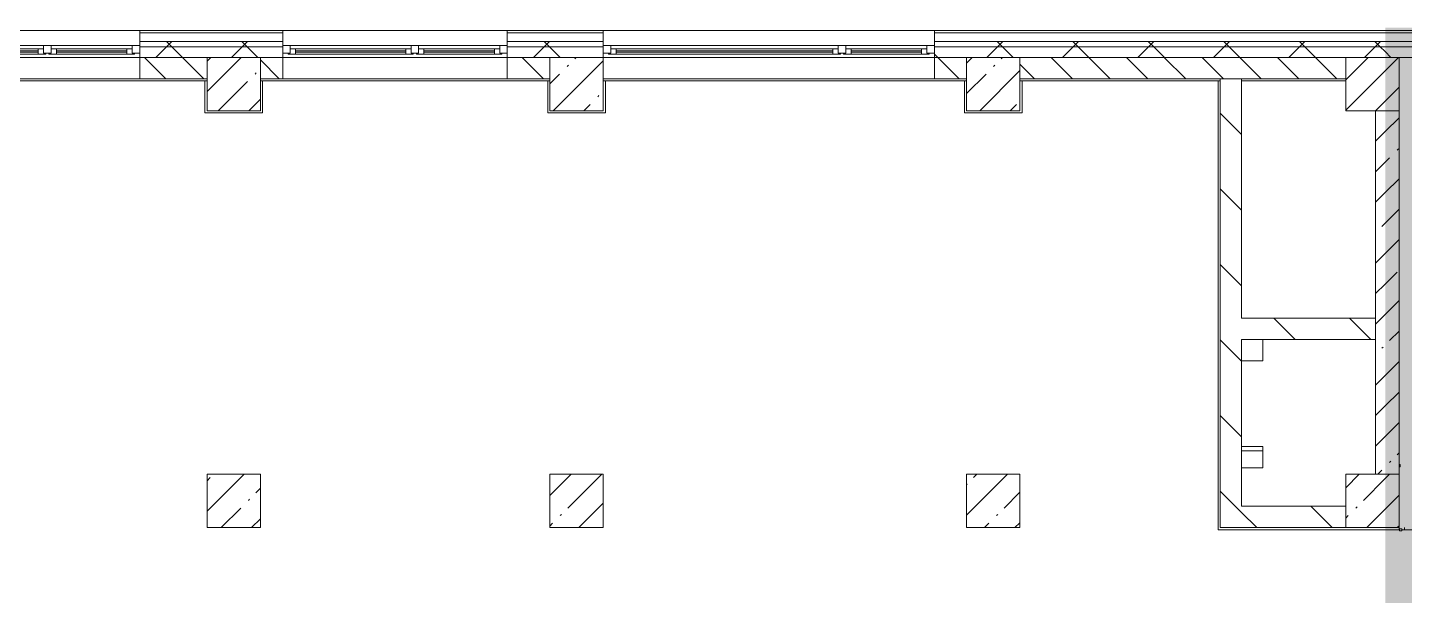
# Model space of a CAD drawing. Header units: millimetres. Extents: x 81469 to 279813, y -8553 to 29000.
# Drawn here: x 224663 to 237553, y 22066 to 27379 of the extents above; entities that cross this region are included whole.
import ezdxf

# ---------------------------------------------------------------- set-up
doc = ezdxf.new("R2010")
doc.units = ezdxf.units.MM
doc.linetypes.add('200_ШТРИХ__ш1_п0_6_', pattern=[800, 500, -300])
doc.layers.add('A-DETL-GENF-1', color=7, linetype='Continuous', lineweight=9, true_color=0xc0c0c0, transparency=0.4)
for name, color, linetype, lineweight in [('A-DETL-MBND-1', 7, '200_ШТРИХ__ш1_п0_6_', 9), ('A-GLAZ-3', 7, 'Continuous', 5), ('A-WALL', 7, 'Continuous', 9), ('A-WALL-4', 7, 'Continuous', 5), ('I-WALL-21', 7, 'Continuous', 5), ('S-COLS-1', 7, 'Continuous', 5)]:
    doc.layers.add(name, color=color, linetype=linetype, lineweight=lineweight)
for name, color, linetype, lineweight, true_color in [('A-FLOR-1', 7, 'Continuous', 5, 0xb7b7b7), ('A-FLOR-2', 7, 'Continuous', 5, 0xaaaaaa), ('A-WALL-5', 7, 'Continuous', 5, 0x737373), ('A-WALL-6', 7, 'Continuous', 9, 0x737373), ('I-WALL-22', 7, 'Continuous', 5, 0x737373), ('S-COLS-2', 7, 'Continuous', 5, 0x737373)]:
    doc.layers.add(name, color=color, linetype=linetype, lineweight=lineweight, true_color=true_color)
pattern_1 = [(45, (152802.76, 0), (-285.1231, 285.1231), []), (45, (153087.9, 0), (-285.1231, 285.1231), [504.031, -100.806, 16.764, -84.042])]
pattern_2 = [(45, (-84450, -22950), (-285.1231, 285.1231), []), (45, (-84164.88, -22950), (-285.1231, 285.1231), [504.031, -100.806, 16.764, -84.042])]
pattern_3 = [(45, (152802.76, 0), (-353.5534, 353.5534), []), (135, (152802.76, 0), (-353.5534, -353.5534), [])]
pattern_4 = [(135, (152802.76, 0), (-353.5534, -353.5534), [])]

# ---------------------------------------------------------------- blocks, each defined once
blk = doc.blocks.new('BSC_Колонна _Прямоугольная - 500х500-23287078-3_4_3_птичка')
at = {"layer": 'S-COLS-1'}
h = blk.add_hatch(dxfattribs=at)
h.set_pattern_fill('FP_65', color=256, style=0, pattern_type=2)
h.set_pattern_definition(pattern_2)
h.paths.add_polyline_path([(-250, -250), (120, -250), (120, 250), (-250, 250), (-250, -160)])
h = blk.add_hatch(dxfattribs=at)
h.set_pattern_fill('FP_65', color=256, style=0, pattern_type=2)
h.set_pattern_definition(pattern_2)
h.paths.add_polyline_path([(250, -250), (250, 250), (120, 250), (120, -250)])
for p, q in [((120, 250), (-250, 250)), ((-250, 250), (-250, -250)), ((-250, -250), (120, -250))]:
    blk.add_line(p, q, dxfattribs=at)
at = {"layer": 'S-COLS-2'}
for p, q in [((250, 250), (120, 250)), ((250, -250), (250, 250)), ((120, -250), (250, -250))]:
    blk.add_line(p, q, dxfattribs=at)
blk = doc.blocks.new('BSC_Колонна _Прямоугольная - 500х500-V119-3_4_3_птичка')
at = {"layer": 'S-COLS-1'}
h = blk.add_hatch(dxfattribs=at)
h.set_pattern_fill('FP_80', color=256, style=0, pattern_type=2)
h.set_pattern_definition([(45, (-77000, -22950), (-285.1231, 285.1231), []), (45, (-76714.88, -22950), (-285.1231, 285.1231), [504.031, -100.806, 16.764, -84.042])])
h.paths.add_polyline_path([(-250, -250), (250, -250), (250, 250), (-250, 250)])
for p, q in [((250, 250), (-250, 250)), ((-250, 250), (-250, -250)), ((250, -250), (250, 250)), ((-250, -250), (250, -250))]:
    blk.add_line(p, q, dxfattribs=at)
blk = doc.blocks.new('BSC_Колонна _Прямоугольная - 500х500-V120-3_4_3_птичка')
at = {"layer": 'S-COLS-1'}
h = blk.add_hatch(dxfattribs=at)
h.set_pattern_fill('FP_81', color=256, style=0, pattern_type=2)
h.set_pattern_definition([(45, (-73790, -22950), (-285.1231, 285.1231), []), (45, (-73504.88, -22950), (-285.1231, 285.1231), [504.031, -100.806, 16.764, -84.042])])
h.paths.add_polyline_path([(-250, -250), (250, -250), (250, 250), (-250, 250)])
for p, q in [((250, 250), (-250, 250)), ((-250, 250), (-250, -250)), ((250, -250), (250, 250)), ((-250, -250), (250, -250))]:
    blk.add_line(p, q, dxfattribs=at)
blk = doc.blocks.new('120_Окно_СКБ_2Ст - 120_Окно_СКБ_2Ст 3100х2500 _мал_створка слева_ 2-19089248-3_4_3_птичка')
at = {"layer": 'A-GLAZ-3'}
for p, q in [((-1550, -75), (-1550, -5)), ((-1550, -5), (-1480, -5)), ((1550, -5), (-1550, -5)), ((-1480, -75), (-1550, -75)), ((-1550, -75), (-1500, -75)), ((-1480, -75), (-1500, -75)), ((-1500, -75), (-1500, -85)), ((-1500, -85), (670, -85)), ((670, -85), (-1500, -85)), ((-1480, -5), (-1480, -75)), ((650, -35), (-1480, -35)), ((-1480, -35), (-1480, -75)), ((-1430, -85), (-1430, -35)), ((-1430, -55), (600, -55)), ((600, -65), (-1430, -65)), ((600, -85), (600, -35)), ((650, -75), (650, -5)), ((650, -5), (720, -5)), ((650, -75), (650, -35)), ((720, -75), (650, -75)), ((670, -75), (650, -75)), ((670, -75), (700, -75)), ((670, -85), (670, -75)), ((720, -75), (700, -75)), ((700, -75), (700, -85)), ((700, -85), (1500, -85)), ((1500, -85), (700, -85)), ((720, -5), (720, -75)), ((1480, -35), (720, -35)), ((720, -35), (720, -75)), ((770, -85), (770, -35)), ((770, -55), (1430, -55)), ((1430, -65), (770, -65)), ((1430, -85), (1430, -35)), ((1480, -75), (1480, -5)), ((1480, -5), (1550, -5)), ((1480, -75), (1480, -35)), ((1550, -75), (1480, -75)), ((1500, -75), (1480, -75)), ((1500, -75), (1550, -75)), ((1500, -85), (1500, -75)), ((1550, -5), (1550, -75))]:
    blk.add_line(p, q, dxfattribs=at)
blk = doc.blocks.new('120_Окно_СКБ_2Ст - 120_Окно_СКБ_2Ст 2100х2400 _мал створка справа_-19092174-3_4_3_птичка')
at = {"layer": 'A-GLAZ-3'}
for p, q in [((-1050, -75), (-1050, -5)), ((-1050, -5), (-980, -5)), ((1050, -5), (-1050, -5)), ((-980, -75), (-1050, -75)), ((-1050, -75), (-1000, -75)), ((-980, -75), (-1000, -75)), ((-1000, -75), (-1000, -85)), ((-1000, -85), (170, -85)), ((170, -85), (-1000, -85)), ((-980, -5), (-980, -75)), ((150, -35), (-980, -35)), ((-980, -35), (-980, -75)), ((-930, -85), (-930, -35)), ((-930, -55), (100, -55)), ((100, -65), (-930, -65)), ((100, -85), (100, -35)), ((150, -75), (150, -5)), ((150, -5), (220, -5)), ((150, -75), (150, -35)), ((220, -75), (150, -75)), ((170, -75), (150, -75)), ((170, -75), (200, -75)), ((170, -85), (170, -75)), ((220, -75), (200, -75)), ((200, -75), (200, -85)), ((200, -85), (1000, -85)), ((1000, -85), (200, -85)), ((220, -5), (220, -75)), ((980, -35), (220, -35)), ((220, -35), (220, -75)), ((270, -85), (270, -35)), ((270, -55), (930, -55)), ((930, -65), (270, -65)), ((930, -85), (930, -35)), ((980, -75), (980, -5)), ((980, -5), (1050, -5)), ((980, -75), (980, -35)), ((1050, -75), (980, -75)), ((1000, -75), (980, -75)), ((1000, -75), (1050, -75)), ((1000, -85), (1000, -75)), ((1050, -5), (1050, -75))]:
    blk.add_line(p, q, dxfattribs=at)
blk = doc.blocks.new('BSC_Колонна _Прямоугольная - 500х500-V196-3_4_3_птичка')
at = {"layer": 'S-COLS-1'}
h = blk.add_hatch(dxfattribs=at)
h.set_pattern_fill('FP_106', color=256, style=0, pattern_type=2)
h.set_pattern_definition([(45, (-80900, -22950), (-285.1231, 285.1231), []), (45, (-80614.88, -22950), (-285.1231, 285.1231), [504.031, -100.806, 16.764, -84.042])])
h.paths.add_polyline_path([(-250, -250), (250, -250), (250, 250), (-250, 250), (-250, -160)])
for p, q in [((250, 250), (-250, 250)), ((-250, 250), (-250, -250)), ((250, -250), (250, 250)), ((-250, -250), (250, -250))]:
    blk.add_line(p, q, dxfattribs=at)

msp = doc.modelspace()

# ---------------------------------------------------------------- hatches: boundary and pattern name
at = {"layer": 'A-DETL-GENF-1'}
msp.add_hatch(color=256, dxfattribs=at).paths.add_polyline_path([(278035.8, -258), (278035.8, 21479), (246135.8, 21479), (246135.8, 27379), (237372.8, 27379), (237372.8, 10208.3), (242012.8, 10208.3), (242012.8, -258), (276790.3, -258)])
at = {"layer": 'A-WALL-4'}
h = msp.add_hatch(dxfattribs=at)
h.set_pattern_fill('FP_68', color=256, style=0, pattern_type=2)
h.set_pattern_definition(pattern_3)
h.paths.add_polyline_path([(237372.8, 27200), (237372.8, 27250), (233152.8, 27250), (233152.8, 27200), (237171.7, 27200)])
h.paths.add_polyline_path([(229247.9, 27200), (230052.8, 27200), (230052.8, 27250), (229152.8, 27250), (229152.8, 27200)])
h.paths.add_polyline_path([(219912.8, 27200), (219912.8, 27250), (215662.8, 27250), (215662.8, 27200), (218993.7, 27200)])
h.paths.add_polyline_path([(222412.8, 27200), (223612.8, 27200), (223612.8, 27250), (222412.8, 27250)])
h.paths.add_polyline_path([(225712.8, 27200), (227052.8, 27200), (227052.8, 27250), (225712.8, 27250)])
h.paths.add_polyline_path([(214332.7, 27200), (214762.8, 27200), (214762.8, 27250), (212662.8, 27250), (212662.8, 27200), (213400.5, 27200)])
h.paths.add_polyline_path([(211536.1, 27200), (211762.8, 27200), (211762.8, 27250), (210662.8, 27250), (210662.8, 27200)])
h.paths.add_polyline_path([(206875, 27200), (207562.8, 27200), (207562.8, 27250), (206062.8, 27250), (206062.8, 27200)])
h.paths.add_polyline_path([(203146.2, 27200), (203562.8, 27200), (203562.8, 27250), (202463, 27250), (202463, 27200)])
h.paths.add_polyline_path([(194962.8, 27200), (197362.8, 27200), (197362.8, 27250), (194862.8, 27250), (194862.8, 27200)])
h.paths.add_polyline_path([(200462.8, 27200), (201563, 27200), (201563, 27250), (200462.8, 27250)])
h = msp.add_hatch(dxfattribs=at)
h.set_pattern_fill('FP_68', color=256, style=0, pattern_type=2)
h.set_pattern_definition(pattern_3)
h.paths.add_polyline_path([(237372.8, 27100), (237372.8, 27200), (233152.8, 27200), (233152.8, 27100), (237171.7, 27100)])
h.paths.add_polyline_path([(222412.8, 27100), (223612.8, 27100), (223612.8, 27200), (222412.8, 27200)])
h.paths.add_polyline_path([(225712.8, 27100), (227052.8, 27100), (227052.8, 27200), (225712.8, 27200)])
h.paths.add_polyline_path([(219912.8, 27100), (219912.8, 27200), (215662.8, 27200), (215662.8, 27100), (218993.7, 27100)])
h.paths.add_polyline_path([(229152.8, 27100), (230052.8, 27100), (230052.8, 27200), (229152.8, 27200)])
h.paths.add_polyline_path([(207562.8, 27100), (207562.8, 27200), (206062.8, 27200), (206062.8, 27100), (206875, 27100)])
h.paths.add_polyline_path([(214332.7, 27100), (214762.8, 27100), (214762.8, 27200), (212662.8, 27200), (212662.8, 27100), (213400.5, 27100)])
h.paths.add_polyline_path([(210662.8, 27100), (211762.8, 27100), (211762.8, 27200), (210662.8, 27200)])
h.paths.add_polyline_path([(201563, 27100), (201563, 27200), (200462.8, 27200), (200462.8, 27100), (201281.8, 27100)])
h.paths.add_polyline_path([(202463, 27100), (203562.8, 27100), (203562.8, 27200), (202463, 27200)])
h.paths.add_polyline_path([(196620.8, 27100), (197362.8, 27100), (197362.8, 27200), (194962.8, 27200), (194962.8, 27100), (195562.8, 27100)])
h = msp.add_hatch(dxfattribs=at)
h.set_pattern_fill('FP_68', color=256, style=0, pattern_type=2)
h.set_pattern_definition(pattern_3)
h.paths.add_polyline_path([(245962.8, 27200), (246012.8, 27200), (246012.8, 27250), (237372.8, 27250), (237372.8, 27200), (245095.4, 27200)])
h = msp.add_hatch(dxfattribs=at)
h.set_pattern_fill('FP_68', color=256, style=0, pattern_type=2)
h.set_pattern_definition(pattern_3)
h.paths.add_polyline_path([(245862.8, 27100), (245962.8, 27100), (245962.8, 27200), (237372.8, 27200), (237372.8, 27100), (245095.4, 27100)])
h = msp.add_hatch(dxfattribs=at)
h.set_pattern_fill('FP_66', color=256, style=0, pattern_type=2)
h.set_pattern_definition([(135, (152802.76, 0), (-176.7767, -176.7767), [])])
h.paths.add_polyline_path([(234841.2, 26900), (237002.8, 26900), (237002.8, 27100), (233952.8, 27100), (233952.8, 26900)])
h.paths.add_polyline_path([(233442.9, 26900), (233452.8, 26900), (233452.8, 27100), (233152.8, 27100), (233152.8, 26900)])
h.paths.add_polyline_path([(218962.8, 26900), (218962.8, 27100), (215662.8, 27100), (215662.8, 26900), (217129.3, 26900)])
h.paths.add_polyline_path([(222412.8, 26900), (223112.8, 26900), (223112.8, 27100), (222412.8, 27100)])
h.paths.add_polyline_path([(219912.8, 26900), (219912.8, 27100), (219562.8, 27100), (219562.8, 26900)])
h.paths.add_polyline_path([(225712.8, 26900), (226342.8, 26900), (226342.8, 27100), (225712.8, 27100)])
h.paths.add_polyline_path([(226842.8, 26900), (227052.8, 26900), (227052.8, 27100), (226842.8, 27100)])
h.paths.add_polyline_path([(229552.8, 26900), (229552.8, 27100), (229152.8, 27100), (229152.8, 26900), (229247.9, 26900)])
h.paths.add_polyline_path([(212662.8, 26900), (212962.8, 26900), (212962.8, 27100), (212662.8, 27100)])
h.paths.add_polyline_path([(210662.8, 26900), (211762.8, 26900), (211762.8, 27100), (210662.8, 27100)])
h.paths.add_polyline_path([(206962.8, 26900), (206962.8, 27100), (206062.8, 27100), (206062.8, 26900), (206875, 26900)])
h.paths.add_polyline_path([(213562.8, 26900), (214762.8, 26900), (214762.8, 27100), (213562.8, 27100)])
h.paths.add_polyline_path([(202463, 26900), (203562.8, 26900), (203562.8, 27100), (202463, 27100)])
h.paths.add_polyline_path([(200962.8, 26900), (200962.8, 27100), (200462.8, 27100), (200462.8, 26900)])
h.paths.add_polyline_path([(197362.8, 26900), (197362.8, 27100), (195562.8, 27100), (195562.8, 26900), (196620.8, 26900)])
at = {"layer": 'I-WALL-21'}
h = msp.add_hatch(dxfattribs=at)
h.set_pattern_fill('FP_67', color=256, style=0, pattern_type=2)
h.set_pattern_definition(pattern_4)
h.paths.add_polyline_path([(235827.9, 24259.9), (236027.9, 24259.9), (236027.9, 26900), (235827.9, 26900), (235827.9, 25103.8)])
h = msp.add_hatch(dxfattribs=at)
h.set_pattern_fill('FP_64', color=256, style=0, pattern_type=2)
h.set_pattern_definition(pattern_1)
h.paths.add_polyline_path([(237372.8, 23200), (237372.8, 26600), (237282.8, 26600), (237282.8, 23200)])
h = msp.add_hatch(dxfattribs=at)
h.set_pattern_fill('FP_64', color=256, style=0, pattern_type=2)
h.set_pattern_definition(pattern_1)
h.paths.add_polyline_path([(237502.8, 23200), (237502.8, 26600), (237372.8, 26600), (237372.8, 23200)])
h = msp.add_hatch(dxfattribs=at)
h.set_pattern_fill('FP_67', color=256, style=0, pattern_type=2)
h.set_pattern_definition(pattern_4)
h.paths.add_polyline_path([(237282.8, 24460), (237282.8, 24660), (236027.9, 24660), (236027.9, 24460)])
h = msp.add_hatch(dxfattribs=at)
h.set_pattern_fill('FP_67', color=256, style=0, pattern_type=2)
h.set_pattern_definition(pattern_4)
h.paths.add_polyline_path([(235827.9, 22700), (236027.9, 22700), (236027.9, 24259.9), (235827.9, 24259.9), (235827.9, 22790)])
h = msp.add_hatch(dxfattribs=at)
h.set_pattern_fill('FP_67', color=256, style=0, pattern_type=2)
h.set_pattern_definition(pattern_4)
h.paths.add_polyline_path([(237002.8, 22700), (237002.8, 22900), (236027.9, 22900), (236027.9, 22700)])
at = {"layer": 'S-COLS-1'}
h = msp.add_hatch(dxfattribs=at)
h.set_pattern_fill('FP_64', color=256, style=0, pattern_type=2)
h.set_pattern_definition(pattern_1)
h.paths.add_polyline_path([(226451.3, 26600), (226842.8, 26600), (226842.8, 27100), (226342.8, 27100), (226342.8, 26600)])
h = msp.add_hatch(dxfattribs=at)
h.set_pattern_fill('FP_64', color=256, style=0, pattern_type=2)
h.set_pattern_definition(pattern_1)
h.paths.add_polyline_path([(230052.8, 26600), (230052.8, 27100), (229552.8, 27100), (229552.8, 26600)])
h = msp.add_hatch(dxfattribs=at)
h.set_pattern_fill('FP_64', color=256, style=0, pattern_type=2)
h.set_pattern_definition(pattern_1)
h.paths.add_polyline_path([(233952.8, 26600), (233952.8, 27100), (233452.8, 27100), (233452.8, 26600), (233909, 26600)])
h = msp.add_hatch(dxfattribs=at)
h.set_pattern_fill('FP_64', color=256, style=0, pattern_type=2)
h.set_pattern_definition(pattern_1)
h.paths.add_polyline_path([(237002.8, 26600), (237372.8, 26600), (237372.8, 27100), (237002.8, 27100), (237002.8, 26839.2)])
h = msp.add_hatch(dxfattribs=at)
h.set_pattern_fill('FP_64', color=256, style=0, pattern_type=2)
h.set_pattern_definition(pattern_1)
h.paths.add_polyline_path([(237502.8, 26600), (237502.8, 27100), (237372.8, 27100), (237372.8, 26600)])

# ---------------------------------------------------------------- linework, layer by layer
at = {"layer": 'A-DETL-MBND-1'}
for p, q in [((236227.9, 23420), (236027.9, 23420)), ((237512.8, 23290.5), (237502.8, 23290.5)), ((237502.8, 23270.5), (237512.8, 23270.5)), ((237512.8, 23270.5), (237512.8, 23290.5))]:
    msp.add_line(p, q, dxfattribs=at)
at = {"layer": 'A-FLOR-1'}
for p, q in [((237502.8, 22680), (237502.8, 22700)), ((237552.8, 22700), (237552.8, 22680)), ((237792.8, 22680), (237527.4, 22680))]:
    msp.add_line(p, q, dxfattribs=at)
at = {"layer": 'A-FLOR-2'}
for p, q in [((226322.8, 26580), (226322.8, 26880)), ((226862.8, 26880), (226862.8, 26580)), ((229532.8, 26580), (229532.8, 26880)), ((230072.8, 26880), (230072.8, 26580)), ((233432.8, 26580), (233432.8, 26880)), ((233972.9, 26880), (233972.9, 26580)), ((235807.9, 22680), (235807.9, 26880)), ((226862.8, 26580), (226322.8, 26580)), ((230072.8, 26580), (229532.8, 26580)), ((233972.9, 26580), (233432.8, 26580)), ((236027.9, 24459.9), (236227.9, 24459.9)), ((236227.9, 24459.9), (236227.9, 24259.9)), ((236227.9, 24259.9), (236027.9, 24259.9)), ((236027.9, 23459.9), (236227.9, 23459.9)), ((236227.9, 23459.9), (236227.9, 23259.9)), ((236227.9, 23259.9), (236027.9, 23259.9)), ((237507.4, 22680), (235807.9, 22680))]:
    msp.add_line(p, q, dxfattribs=at)
at = {"layer": 'A-WALL'}
for p, q in [((227052.8, 27330), (225712.8, 27330)), ((230052.8, 27330), (229152.8, 27330)), ((227052.8, 27250), (225712.8, 27250)), ((227052.8, 27200), (225712.8, 27200)), ((230052.8, 27250), (229152.8, 27250)), ((230052.8, 27200), (229152.8, 27200)), ((237637.8, 27200), (233152.8, 27200)), ((236027.9, 26900), (235827.9, 26900))]:
    msp.add_line(p, q, dxfattribs=at)
at = {"layer": 'A-WALL-4'}
for p, q in [((229152.8, 27350), (202463, 27350)), ((225712.8, 27350), (225712.8, 26900)), ((227052.8, 26900), (227052.8, 27350)), ((229152.8, 27350), (229152.8, 26900)), ((229152.8, 27350), (233152.8, 27350)), ((230052.8, 27100), (230052.8, 27350)), ((233152.8, 27350), (233152.8, 26900)), ((233452.8, 27100), (222412.8, 27100)), ((226342.8, 26900), (226342.8, 27100)), ((226842.8, 27100), (226842.8, 26900)), ((229552.8, 26900), (229552.8, 27100)), ((233452.8, 26900), (233452.8, 27100)), ((233952.8, 27100), (233952.8, 26900)), ((237002.8, 26900), (237002.8, 27100)), ((225712.8, 26900), (226342.8, 26900)), ((226842.8, 26900), (227052.8, 26900)), ((229152.8, 26900), (229552.8, 26900)), ((233152.8, 26900), (233452.8, 26900)), ((233952.8, 26900), (235827.9, 26900)), ((236027.9, 26900), (237002.8, 26900))]:
    msp.add_line(p, q, dxfattribs=at)
at = {"layer": 'A-WALL-5'}
for p, q in [((246112.8, 27350), (233152.8, 27350)), ((233452.8, 27100), (245612.8, 27100)), ((237527.4, 22689), (237507.4, 22689)), ((237507.4, 22689), (237507.4, 22669)), ((237527.4, 22669), (237527.4, 22689)), ((237507.4, 22669), (237527.4, 22669))]:
    msp.add_line(p, q, dxfattribs=at)
at = {"layer": 'A-WALL-6'}
for p, q in [((246092.8, 27330), (233152.8, 27330)), ((246012.8, 27250), (233152.8, 27250))]:
    msp.add_line(p, q, dxfattribs=at)
at = {"layer": 'I-WALL-21'}
for p, q in [((223612.8, 27100), (225712.8, 27100)), ((227052.8, 27100), (229152.8, 27100)), ((230052.8, 27100), (233152.8, 27100)), ((225712.8, 26900), (223612.8, 26900)), ((226342.8, 26880), (223612.8, 26880)), ((229552.8, 26880), (226842.8, 26880)), ((229152.8, 26900), (227052.8, 26900)), ((233152.8, 26900), (230052.8, 26900)), ((233452.8, 26880), (230052.8, 26880)), ((235827.9, 26880), (233952.8, 26880)), ((235827.9, 26900), (235827.9, 22700)), ((236027.9, 24660), (236027.9, 26900)), ((237002.8, 26880), (236027.9, 26880)), ((237282.8, 26600), (237282.8, 23200)), ((237282.8, 24660), (236027.9, 24660)), ((236027.9, 24460), (237282.8, 24460)), ((236027.9, 22900), (236027.9, 24460)), ((237002.8, 22900), (236027.9, 22900)), ((235827.9, 22700), (237002.8, 22700))]:
    msp.add_line(p, q, dxfattribs=at)
at = {"layer": 'I-WALL-22'}
for p, q in [((237502.8, 26600), (237282.8, 26600)), ((237502.8, 23200), (237502.8, 26600))]:
    msp.add_line(p, q, dxfattribs=at)
at = {"layer": 'S-COLS-1'}
for p, q in [((226842.8, 27100), (226342.8, 27100)), ((226342.8, 27100), (226342.8, 26900)), ((226842.8, 26900), (226842.8, 27100)), ((230052.8, 27100), (229552.8, 27100)), ((229552.8, 27100), (229552.8, 26900)), ((230052.8, 26600), (230052.8, 27100)), ((233952.8, 27100), (233452.8, 27100)), ((233452.8, 27100), (233452.8, 26900)), ((233952.8, 26900), (233952.8, 27100)), ((237372.8, 27100), (237002.8, 27100)), ((237002.8, 27100), (237002.8, 26900)), ((226342.8, 26900), (226342.8, 26600)), ((226842.8, 26600), (226842.8, 26900)), ((229552.8, 26900), (229552.8, 26600)), ((233452.8, 26900), (233452.8, 26600)), ((233952.8, 26600), (233952.8, 26900)), ((237002.8, 26900), (237002.8, 26600)), ((226342.8, 26600), (226842.8, 26600)), ((229552.8, 26600), (230052.8, 26600)), ((233452.8, 26600), (233952.8, 26600)), ((237002.8, 26600), (237372.8, 26600))]:
    msp.add_line(p, q, dxfattribs=at)
at = {"layer": 'S-COLS-2'}
for p, q in [((237502.8, 27100), (237372.8, 27100)), ((237502.8, 26600), (237502.8, 27100)), ((237372.8, 26600), (237502.8, 26600))]:
    msp.add_line(p, q, dxfattribs=at)

# ---------------------------------------------------------------- block references
at = {"layer": 'A-GLAZ-3'}
for name, p in [('120_Окно_СКБ_2Ст - 120_Окно_СКБ_2Ст 2100х2400 _мал створка справа_-19092174-3_4_3_птичка', (224662.8, 27215)), ('120_Окно_СКБ_2Ст - 120_Окно_СКБ_2Ст 2100х2400 _мал створка справа_-19092174-3_4_3_птичка', (228102.8, 27215)), ('120_Окно_СКБ_2Ст - 120_Окно_СКБ_2Ст 3100х2500 _мал_створка слева_ 2-19089248-3_4_3_птичка', (231602.8, 27215))]:
    msp.add_blockref(name, p, dxfattribs=at)
at = {"layer": 'S-COLS-1'}
for name, p in [('BSC_Колонна _Прямоугольная - 500х500-V120-3_4_3_птичка', (226592.8, 22950)), ('BSC_Колонна _Прямоугольная - 500х500-V119-3_4_3_птичка', (229802.8, 22950)), ('BSC_Колонна _Прямоугольная - 500х500-V196-3_4_3_птичка', (233702.8, 22950))]:
    msp.add_blockref(name, p, dxfattribs=at)
at = {"layer": 'S-COLS-2'}
msp.add_blockref('BSC_Колонна _Прямоугольная - 500х500-23287078-3_4_3_птичка', (237252.8, 22950), dxfattribs=at)

doc.saveas('drawing.dxf')
